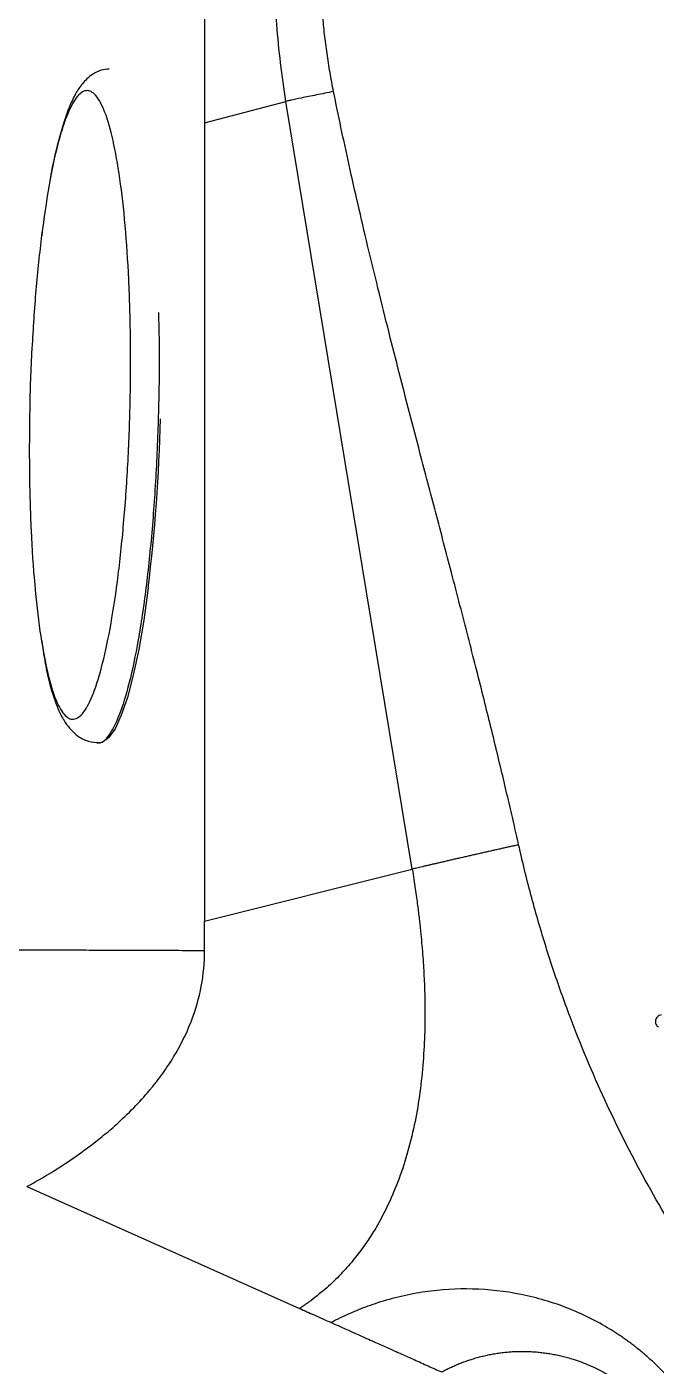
# Model space of a CAD drawing. Extents: x 398 to 508, y 623 to 782.
# Drawn here: x 499.31 to 501.174, y 703.408 to 707.378 of the extents above; entities that cross this region are included whole.
import ezdxf

# ---------------------------------------------------------------- set-up
doc = ezdxf.new("R2010")
doc.units = 0
doc.header["$MEASUREMENT"] = 0
doc.layers.add('GEOMETRY', color=2, linetype='Continuous', lineweight=25)

msp = doc.modelspace()

# ---------------------------------------------------------------- linework, layer by layer
at = {"layer": 'GEOMETRY'}
for p, q in [((499.836, 707.5999), (499.836, 707.0934)), ((499.836, 707.0934), (500.0772, 707.1574)), ((500.3161, 705.7038), (500.0772, 707.1574)), ((499.355, 706.7716), (499.3537, 706.759)), ((500.4512, 704.8813), (500.3161, 705.7038)), ((499.5174, 705.256), (499.5241, 705.2558)), ((499.836, 704.7276), (500.4512, 704.8813)), ((499.8361, 704.6395), (499.836, 704.7276)), ((499.3097, 703.9405), (500.1177, 703.5791))]:
    msp.add_line(p, q, dxfattribs=at)
at = {"layer": 'GEOMETRY', "flags": 128}
msp.add_lwpolyline([(499.6691, 705.715), (499.6558, 705.6193), (499.641, 705.5326), (499.6248, 705.456), (499.6076, 705.3906), (499.5895, 705.3374), (499.5709, 705.297), (499.5519, 705.2702), (499.5328, 705.2571), (499.5241, 705.2558)], dxfattribs=at)
at = {"layer": 'GEOMETRY'}
msp.add_arc((494.3319, 706.3562), 5.3756, 353.1494, 358.5136, dxfattribs=at)
for points, knots in [([(500.0772, 707.1574), (500.0648, 707.2332), (500.0558, 707.3092), (500.0476, 707.4233), (500.0457, 707.4614), (500.0438, 707.5376), (500.0437, 707.5758), (500.0446, 707.614)], [0.7331864, 0.7331864, 0.7331864, 0.7331864, 0.8665932, 0.8665932, 0.9332966, 0.9332966, 1, 1, 1, 1]), ([(500.2182, 707.1867), (500.2163, 707.1961), (500.2127, 707.2148), (500.2076, 707.243), (500.203, 707.2712), (500.1988, 707.2994), (500.1949, 707.3277), (500.1915, 707.3559), (500.1885, 707.3842), (500.1859, 707.4126), (500.1837, 707.4409), (500.182, 707.4693), (500.1806, 707.4977), (500.1796, 707.5261), (500.1791, 707.5545), (500.1789, 707.583), (500.1792, 707.6019), (500.1793, 707.6114)], [0, 0, 0, 0, 0.0671113, 0.1340998, 0.200979, 0.2677625, 0.334464, 0.4010972, 0.4676759, 0.5342138, 0.6007247, 0.6672226, 0.7337213, 0.8002345, 0.8667762, 0.9333601, 1, 1, 1, 1]), ([(499.5537, 707.2533), (499.5457, 707.2526), (499.5279, 707.251), (499.4981, 707.2349), (499.4734, 707.2109), (499.453, 707.1794), (499.4286, 707.1281), (499.4039, 707.0461), (499.3838, 706.9628), (499.3759, 706.9102), (499.3755, 706.9077)], [0, 0, 0, 0, 0.062795, 0.138376, 0.254246, 0.364853, 0.484229, 0.741685, 0.987879, 1, 1, 1, 1]), ([(499.3486, 705.5872), (499.3551, 705.5473), (499.368, 705.4677), (499.3925, 705.3852), (499.4195, 705.3345), (499.4483, 705.32), (499.4779, 705.3409), (499.507, 705.3975), (499.5346, 705.4868), (499.5596, 705.606), (499.5811, 705.7503), (499.5982, 705.9144), (499.6103, 706.0913), (499.6168, 706.2746), (499.6176, 706.4571), (499.6125, 706.6319), (499.6019, 706.7925), (499.5861, 706.9324), (499.5657, 707.0463), (499.5415, 707.1303), (499.5145, 707.1801), (499.4857, 707.1952), (499.4561, 707.1736), (499.4269, 707.1172), (499.3993, 707.0275), (499.374, 706.9093), (499.3603, 706.8106), (499.3535, 706.7612)], [0, 0, 0, 0, 0.040041, 0.079974, 0.120026, 0.159967, 0.199977, 0.239971, 0.27992, 0.319968, 0.360052, 0.400135, 0.440183, 0.480132, 0.520126, 0.560136, 0.600077, 0.640129, 0.680062, 0.720101, 0.760067, 0.800054, 0.840071, 0.880003, 0.920053, 0.959998, 1, 1, 1, 1]), ([(500.2182, 707.1867), (500.2007, 707.1832), (500.1834, 707.1796), (500.1511, 707.1731), (500.1362, 707.17), (500.1106, 707.1647), (500.1, 707.1624), (500.0882, 707.1599), (500.085, 707.1592), (500.08, 707.1581), (500.0782, 707.1576), (500.0772, 707.1574)], [0, 0, 0, 0, 0.25, 0.25, 0.5, 0.5, 0.75, 0.75, 0.875, 0.875, 1, 1, 1, 1]), ([(500.5674, 705.7603), (500.5519, 705.8195), (500.5209, 705.938), (500.4792, 706.0958), (500.443, 706.234), (500.4125, 706.3525), (500.3813, 706.4756), (500.35, 706.6014), (500.3193, 706.7284), (500.2908, 706.8502), (500.2645, 706.9669), (500.2403, 707.0784), (500.2254, 707.1512), (500.2181, 707.1867)], [0, 0, 0, 0, 0.12504, 0.25008, 0.333425, 0.416766, 0.500102, 0.592782, 0.68171, 0.766891, 0.848329, 0.92603, 1, 1, 1, 1]), ([(499.836, 707.0934), (499.836, 706.9201), (499.836, 706.5956), (499.836, 706.0314), (499.836, 705.4161), (499.836, 704.9521), (499.836, 704.7276)], [0, 0, 0, 0, 0.2197129, 0.4115656, 0.7153932, 1, 1, 1, 1]), ([(499.3535, 706.7612), (499.3474, 706.7081), (499.3354, 706.6025), (499.3283, 706.484), (499.3248, 706.4252)], [0, 0, 0, 0, 0.503305, 1, 1, 1, 1]), ([(499.6993, 706.5318), (499.7, 706.5107), (499.7027, 706.4278), (499.7011, 706.2731), (499.6944, 706.0771), (499.6815, 705.8872), (499.6632, 705.7117), (499.6402, 705.5569), (499.6133, 705.4293), (499.5837, 705.3324), (499.5525, 705.275), (499.53, 705.2508), (499.5188, 705.2571), (499.5178, 705.2576)], [0, 0, 0, 0, 0.036153, 0.14212, 0.248087, 0.354055, 0.460022, 0.565989, 0.671956, 0.777924, 0.883891, 0.989858, 1, 1, 1, 1]), ([(499.3248, 706.4252), (499.3247, 706.4245), (499.3207, 706.3652), (499.3176, 706.2402), (499.3163, 706.0584), (499.3215, 705.8836), (499.3319, 705.7218), (499.343, 705.632), (499.3486, 705.5872)], [0, 0, 0, 0, 0.002335, 0.202168, 0.401411, 0.601074, 0.800597, 1, 1, 1, 1]), ([(500.7663, 704.9536), (500.7615, 704.9751), (500.7515, 705.0193), (500.7357, 705.0873), (500.7188, 705.1589), (500.7007, 705.2342), (500.6814, 705.313), (500.6609, 705.3955), (500.6392, 705.4816), (500.6163, 705.5713), (500.5923, 705.6646), (500.5758, 705.728), (500.5674, 705.7603)], [0, 0, 0, 0, 0.079489, 0.163532, 0.252131, 0.345287, 0.443002, 0.545277, 0.652114, 0.763512, 0.879474, 1, 1, 1, 1]), ([(499.3538, 705.5582), (499.3576, 705.5323), (499.3674, 705.4658), (499.3845, 705.4031), (499.4025, 705.3544), (499.4205, 705.3173), (499.4492, 705.2823), (499.4847, 705.2608), (499.5064, 705.2579), (499.5179, 705.2564)], [0, 0, 0, 0, 0.15439, 0.39776, 0.50872, 0.626019, 0.788369, 0.888224, 1, 1, 1, 1]), ([(500.7663, 704.9536), (500.7625, 704.9527), (500.7548, 704.951), (500.7431, 704.9484), (500.7313, 704.9458), (500.7192, 704.9431), (500.7071, 704.9404), (500.6948, 704.9376), (500.6824, 704.9348), (500.6698, 704.932), (500.6573, 704.9291), (500.6446, 704.9263), (500.632, 704.9234), (500.6194, 704.9205), (500.6068, 704.9176), (500.5942, 704.9147), (500.5818, 704.9119), (500.5694, 704.9091), (500.5573, 704.9063), (500.5454, 704.9035), (500.5337, 704.9008), (500.5224, 704.8982), (500.5114, 704.8957), (500.5008, 704.8932), (500.4908, 704.8909), (500.4813, 704.8886), (500.4725, 704.8865), (500.4645, 704.8846), (500.4572, 704.8828), (500.4532, 704.8818), (500.4512, 704.8813)], [0, 0, 0, 0, 0.026975, 0.054491, 0.082551, 0.111158, 0.140314, 0.170023, 0.20029, 0.231121, 0.262529, 0.294523, 0.327118, 0.36033, 0.394182, 0.428702, 0.463923, 0.499888, 0.536643, 0.574216, 0.612634, 0.65192, 0.692096, 0.733182, 0.775197, 0.818159, 0.862089, 0.907014, 0.95297, 1, 1, 1, 1]), ([(501.4527, 703.4821), (501.4489, 703.487), (501.4413, 703.497), (501.3804, 703.5778), (501.2752, 703.7289), (501.1387, 703.9579), (501.0187, 704.196), (500.9403, 704.3836), (500.8923, 704.5149), (500.8675, 704.587), (500.8443, 704.6595), (500.8225, 704.7324), (500.8022, 704.8057), (500.7833, 704.8794), (500.772, 704.9289), (500.7663, 704.9536)], [0, 0, 0, 0, 0.011435, 0.022874, 0.185719, 0.348581, 0.511276, 0.674288, 0.720937, 0.767514, 0.81404, 0.860532, 0.90701, 0.953493, 1, 1, 1, 1]), ([(500.4512, 704.8813), (500.4528, 704.8713), (500.4559, 704.8519), (500.4601, 704.8239), (500.4637, 704.7981), (500.4669, 704.7746), (500.4695, 704.7532), (500.4718, 704.7341), (500.4737, 704.7171), (500.4753, 704.7023), (500.4785, 704.6705), (500.4827, 704.6223), (500.4865, 704.5585), (500.489, 704.485), (500.4888, 704.4029), (500.4841, 704.3103), (500.4748, 704.2211), (500.4602, 704.1325), (500.4399, 704.0469), (500.4136, 703.9648), (500.3817, 703.8883), (500.3528, 703.8333), (500.3305, 703.797), (500.3171, 703.7767), (500.3028, 703.7563), (500.2874, 703.7359), (500.271, 703.7155), (500.2533, 703.6952), (500.2343, 703.6751), (500.214, 703.6551), (500.1922, 703.6354), (500.169, 703.6161), (500.1441, 703.597), (500.1266, 703.5851), (500.1177, 703.5791)], [0, 0, 0, 0, 0.021255, 0.040907, 0.058966, 0.075448, 0.090368, 0.103745, 0.115593, 0.12593, 0.13477, 0.182235, 0.22657, 0.267842, 0.335693, 0.397694, 0.461698, 0.523337, 0.586422, 0.646982, 0.705496, 0.762445, 0.779386, 0.796739, 0.814538, 0.83281, 0.851586, 0.870896, 0.890774, 0.911258, 0.932384, 0.954188, 0.976709, 1, 1, 1, 1]), ([(499.8361, 704.6395), (499.8108, 704.6396), (499.7592, 704.6398), (499.6806, 704.64), (499.5988, 704.6403), (499.5164, 704.6407), (499.4295, 704.6409), (499.3337, 704.6412), (499.2635, 704.6415), (499.2259, 704.6417)], [0, 0, 0, 0, 0.1253246, 0.2554626, 0.3903542, 0.530001, 0.662019, 0.8187576, 1, 1, 1, 1]), ([(499.3097, 703.9405), (499.3604, 703.9681), (499.4068, 703.9968), (499.4771, 704.0454), (499.5033, 704.065), (499.5406, 704.095), (499.553, 704.1055), (499.6045, 704.1505), (499.6382, 704.1849), (499.6701, 704.2221), (499.6733, 704.2259), (499.6777, 704.2312), (499.6789, 704.2327), (499.6818, 704.2362), (499.6834, 704.2382), (499.6881, 704.2441), (499.6912, 704.248), (499.7004, 704.2599), (499.7064, 704.2678), (499.7237, 704.292), (499.7345, 704.3083), (499.7645, 704.3579), (499.7815, 704.3918), (499.7958, 704.4281), (499.7964, 704.4297), (499.823, 704.499), (499.8361, 704.569), (499.8361, 704.6395)], [0, 0, 0, 0, 0.1370301, 0.1370301, 0.2281256, 0.2281256, 0.2766031, 0.2766031, 0.437723, 0.437723, 0.4562513, 0.4562513, 0.4633802, 0.4633802, 0.4705091, 0.4705091, 0.484767, 0.484767, 0.5132827, 0.5132827, 0.5703141, 0.5703141, 0.6843769, 0.6843769, 0.689776, 0.689776, 0.9125025, 0.9125025, 0.9125025, 0.9125025]), ([(501.1879, 704.4493), (501.186, 704.4488), (501.182, 704.4477), (501.1771, 704.4441), (501.1735, 704.4393), (501.1714, 704.4336), (501.1711, 704.4276), (501.1726, 704.4216), (501.1757, 704.4164), (501.1788, 704.4139), (501.1804, 704.4127)], [0, 0, 0, 0, 0.127875, 0.254687, 0.378056, 0.498035, 0.626437, 0.752825, 0.877308, 1, 1, 1, 1]), ([(501.2525, 703.3237), (501.2488, 703.3284), (501.2414, 703.3379), (501.2301, 703.3516), (501.2186, 703.3649), (501.207, 703.3779), (501.1952, 703.3903), (501.1833, 703.4024), (501.1714, 703.4141), (501.1593, 703.4254), (501.1472, 703.4363), (501.135, 703.4468), (501.1228, 703.4569), (501.1105, 703.4667), (501.0982, 703.476), (501.086, 703.485), (501.0737, 703.4937), (501.0614, 703.502), (501.0491, 703.51), (501.0211, 703.5275), (500.9759, 703.5525), (500.9112, 703.5812), (500.8437, 703.6043), (500.7504, 703.6275), (500.6314, 703.6408), (500.5116, 703.6337), (500.4179, 703.6161), (500.3615, 703.6004), (500.3199, 703.586), (500.2921, 703.5753), (500.2646, 703.5637), (500.2376, 703.5511), (500.2199, 703.5419), (500.2111, 703.5373)], [0, 0, 0, 0, 0.0156243, 0.0310478, 0.0462743, 0.0613072, 0.0761494, 0.0908033, 0.1052711, 0.1195547, 0.1336556, 0.1475749, 0.1613129, 0.174869, 0.1882432, 0.2014351, 0.2144446, 0.2272716, 0.239916, 0.2523781, 0.313033, 0.3740854, 0.4357183, 0.4980713, 0.6236153, 0.7449665, 0.8081553, 0.8709787, 0.8967452, 0.9225271, 0.9483277, 0.9741506, 1, 1, 1, 1]), ([(500.1177, 703.5791), (500.132, 703.5726), (500.1631, 703.5587), (500.1943, 703.5448), (500.2111, 703.5373)], [0, 0, 0, 0, 0.46063, 1, 1, 1, 1]), ([(500.2111, 703.5373), (500.2384, 703.5251), (500.2807, 703.5062), (500.3352, 703.4817), (500.3777, 703.4628), (500.4171, 703.4451), (500.4584, 703.4267), (500.4977, 703.4091), (500.5249, 703.3969), (500.5383, 703.391)], [0, 0, 0, 0, 0.25, 0.3884, 0.5, 0.639247, 0.75, 0.877915, 1, 1, 1, 1]), ([(500.5384, 703.391), (500.5426, 703.3933), (500.551, 703.3978), (500.564, 703.4041), (500.5772, 703.41), (500.5906, 703.4157), (500.6043, 703.4209), (500.6183, 703.4258), (500.6325, 703.4304), (500.6469, 703.4345), (500.6615, 703.4382), (500.6763, 703.4416), (500.6912, 703.4444), (500.7063, 703.4469), (500.7215, 703.4489), (500.7368, 703.4504), (500.7522, 703.4514), (500.7677, 703.4519), (500.7833, 703.452), (500.799, 703.4515), (500.8149, 703.4506), (500.8308, 703.4491), (500.8467, 703.4471), (500.8628, 703.4446), (500.8789, 703.4415), (500.8951, 703.4378), (500.9113, 703.4336), (500.9302, 703.428), (500.9516, 703.4207), (500.9754, 703.4111), (500.9991, 703.4002), (501.0226, 703.3878), (501.0457, 703.374), (501.0684, 703.3588), (501.0905, 703.342), (501.112, 703.3238), (501.1327, 703.304), (501.1527, 703.2826), (501.165, 703.2674), (501.1713, 703.2596)], [0, 0, 0, 0, 0.020305, 0.040754, 0.061362, 0.082126, 0.103041, 0.124099, 0.145291, 0.16661, 0.188045, 0.209586, 0.231221, 0.252938, 0.27473, 0.296606, 0.318582, 0.340673, 0.362893, 0.38526, 0.407791, 0.430503, 0.453416, 0.476548, 0.499909, 0.523508, 0.547351, 0.57145, 0.60742, 0.643951, 0.681054, 0.718739, 0.757011, 0.795875, 0.835342, 0.875431, 0.916175, 0.957662, 1, 1, 1, 1])]:
    msp.add_open_spline(points, degree=3, knots=knots, dxfattribs=at)

doc.saveas('drawing.dxf')
